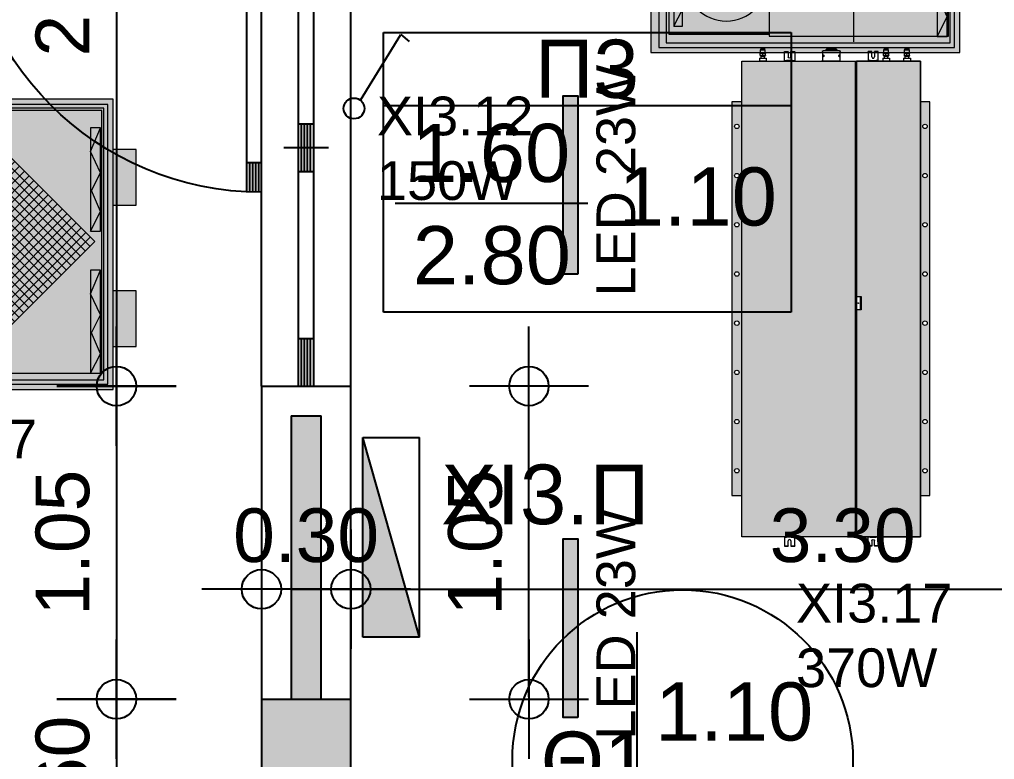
# Model space of a CAD drawing. Header units: metres. Extents: x -11 to 85, y -301 to 135.
# Drawn here: x 39.312 to 42.583, y -200.099 to -197.617 of the extents above; entities that cross this region are included whole.
import ezdxf

# ---------------------------------------------------------------- set-up
doc = ezdxf.new("R2010")
doc.units = ezdxf.units.M
doc.header["$LTSCALE"] = 0.036
doc.header["$PDMODE"] = 2
for name, color, linetype in [('arxitek isogeio', 252, 'Continuous'), ('DIMBLK', 252, 'Continuous'), ('electext', 20, 'Continuous'), ('hatch color', 252, 'Continuous'), ('HLEK-SYMBOL', 3, 'Continuous'), ('HLEK_FL001_SYMBOLS', 230, 'Continuous'), ('KYKLOFORHTES', 152, 'Continuous'), ('Parathira', 252, 'Continuous'), ('SYMBOLA', 160, 'Continuous')]:
    doc.layers.add(name, color=color, linetype=linetype)
for name, color, linetype, lineweight in [('axel', 170, 'Continuous', 0), ('fan enallaktis', 162, 'Continuous', 0), ('fan enallaktis hatch', 141, 'Continuous', 0)]:
    doc.layers.add(name, color=color, linetype=linetype, lineweight=lineweight)
doc.styles.add('COMU-N', font='arial.ttf')
doc.styles.get("Standard").update_dxf_attribs({"font": 'arial.ttf'})
doc.styles.add('W4MS2', font='W4MS2.shx')
doc.dimstyles.new('CADWDOT', dxfattribs={"dimscale": 0.1, "dimtxt": 1.8, "dimasz": 0.08, "dimexe": 2, "dimexo": 0, "dimgap": 0.09, "dimtad": 0, "dimrnd": 0.001, "dimzin": 0, "dimdsep": 46, "dimtxsty": 'Standard', "dimblk1": 'ARTDIM', "dimblk2": 'ARTDIM', "dimsah": 1, "dimcen": 0.09, "dimdle": 0.05, "dimse1": 1, "dimse2": 1, "dimadec": 0, "dimazin": 0, "dimtfac": 1, "dimtmove": 0, "dimatfit": 3, "dimldrblk": 'ARTDIM', "dimfxl": 2, "dimtvp": 0.9999, "dimtolj": 1, "dimtzin": 0, "dimarcsym": 0})

# ---------------------------------------------------------------- blocks, each defined once
blk = doc.blocks.new('A$C049E38FE')
at = {"layer": 'Parathira'}
for p, q in [((0, 0), (0, -0.05)), ((0.3, -0.05), (0.3, 0)), ((0, -0.05), (0.3, -0.05)), ((0.3, -0.05), (0.25, -0.05)), ((0, -1.05), (0.3, -1.05)), ((0, -1.1), (0, -1.05)), ((0.3, -2.7), (0.3, -1.05)), ((0.3, -1.05), (0.35, -1.05)), ((0.3, -1.05), (0.3, -1.1)), ((0.33, -1.06), (0.3, -1.06)), ((0.31, -1.05), (0.31, -1.15)), ((0.32, -1.05), (0.32, -1.15)), ((0.33, -1.05), (0.33, -1.15)), ((0.34, -1.05), (0.34, -1.15)), ((0.35, -1.05), (0.35, -2.0487)), ((0, -2.7), (0, -1.1)), ((0.3, -1.1), (0, -1.1)), ((0.3, -1.1), (0, -1.1)), ((0.3, -1.1), (0, -1.1)), ((0.125, -1.1), (0.125, -2.7)), ((0.175, -1.1), (0.125, -1.1)), ((0.135, -1.26), (0.135, -1.1)), ((0.145, -1.26), (0.145, -1.1)), ((0.155, -1.26), (0.155, -1.1)), ((0.165, -1.26), (0.165, -1.1)), ((0.175, -2.7), (0.175, -1.1)), ((0.35, -1.15), (0.3, -1.15)), ((0.175, -1.26), (0.125, -1.26)), ((0.175, -1.82), (0.125, -1.82)), ((0.135, -1.98), (0.135, -1.82)), ((0.145, -1.98), (0.145, -1.82)), ((0.155, -1.98), (0.155, -1.82)), ((0.165, -1.98), (0.165, -1.82)), ((0.225, -1.9), (0.075, -1.9)), ((0.35, -1.95), (0.3, -1.95)), ((0.31, -1.95), (0.31, -2.0499)), ((0.32, -1.95), (0.32, -2.0498)), ((0.33, -1.95), (0.33, -2.0495)), ((0.34, -1.95), (0.34, -2.0492)), ((0.175, -1.98), (0.125, -1.98)), ((0.175, -2.54), (0.125, -2.54)), ((0.135, -2.7), (0.135, -2.54)), ((0.145, -2.7), (0.145, -2.54)), ((0.155, -2.7), (0.155, -2.54)), ((0.165, -2.7), (0.165, -2.54))]:
    blk.add_line(p, q, dxfattribs=at)
blk.add_arc((0.3, -1.05), 1, 270, 90, dxfattribs=at)
blk = doc.blocks.new('ARTDIM')
at = {"layer": 'DIMBLK'}
for p, q in [((0, -24.9975), (0, 24.9975)), ((-24.9975, 0), (24.9975, 0))]:
    blk.add_line(p, q, dxfattribs=at)
blk.add_circle((0, 0), 8.25, dxfattribs=at)
blk = doc.blocks.new('*D1379')
at = {"layer": 'arxitek isogeio', "color": 0, "lineweight": -2}
blk.add_line((40.4157, -199.5281), (40.1317, -199.5281), dxfattribs=at)
at = {"layer": 'Defpoints', "color": 0, "transparency": 16777216}
for p in [(40.1237, -199.5281), (40.1237, -200.4968), (40.4237, -200.4968)]:
    blk.add_point(p, dxfattribs=at)
at = {"layer": 'arxitek isogeio', "color": 0, "lineweight": -2, "xscale": 0.008, "yscale": 0.008, "zscale": 0.008, "rotation": 180}
blk.add_blockref('ARTDIM', (40.1237, -199.5281), dxfattribs=at)
at = {"layer": 'arxitek isogeio', "color": 0, "lineweight": -2, "xscale": 0.008, "yscale": 0.008, "zscale": 0.008}
blk.add_blockref('ARTDIM', (40.4237, -199.5281), dxfattribs=at)
at = {"layer": 'arxitek isogeio', "color": 0, "insert": (40.2737, -199.3481), "char_height": 0.18, "attachment_point": 5}
blk.add_mtext('\\A1;0.30', dxfattribs=at)
blk = doc.blocks.new('*D1380')
at = {"layer": 'arxitek isogeio', "color": 0, "lineweight": -2}
blk.add_line((40.4317, -199.5281), (43.7157, -199.5281), dxfattribs=at)
at = {"layer": 'Defpoints', "color": 0, "transparency": 16777216}
for p in [(43.7237, -199.5281), (40.4237, -200.4968), (43.7237, -200.4968)]:
    blk.add_point(p, dxfattribs=at)
at = {"layer": 'arxitek isogeio', "color": 0, "lineweight": -2, "xscale": 0.008, "yscale": 0.008, "zscale": 0.008, "rotation": 180}
blk.add_blockref('ARTDIM', (40.4237, -199.5281), dxfattribs=at)
at = {"layer": 'arxitek isogeio', "color": 0, "lineweight": -2, "xscale": 0.008, "yscale": 0.008, "zscale": 0.008}
blk.add_blockref('ARTDIM', (43.7237, -199.5281), dxfattribs=at)
at = {"layer": 'arxitek isogeio', "color": 0, "insert": (42.0737, -199.3481), "char_height": 0.18, "attachment_point": 5}
blk.add_mtext('\\A1;3.30', dxfattribs=at)
blk = doc.blocks.new('*D1405')
at = {"layer": 'arxitek isogeio', "color": 0, "lineweight": -2}
blk.add_line((41.0213, -199.8888), (41.0213, -198.8548), dxfattribs=at)
at = {"layer": 'Defpoints', "color": 0, "transparency": 16777216}
for p in [(40.4237, -198.8468), (41.0213, -198.8468), (40.4237, -199.8968)]:
    blk.add_point(p, dxfattribs=at)
at = {"layer": 'arxitek isogeio', "color": 0, "lineweight": -2, "xscale": 0.008, "yscale": 0.008, "zscale": 0.008}
for p, rotation in [((41.0213, -198.8468), 90), ((41.0213, -199.8968), 270)]:
    blk.add_blockref('ARTDIM', p, dxfattribs=dict(at, rotation=rotation))
at = {"layer": 'arxitek isogeio', "color": 0, "insert": (40.8413, -199.3718), "char_height": 0.18, "attachment_point": 5, "rotation": 90}
blk.add_mtext('\\A1;1.05', dxfattribs=at)
blk = doc.blocks.new('*D1408')
at = {"layer": 'arxitek isogeio', "color": 0, "lineweight": -2}
blk.add_line((39.6374, -196.1548), (39.6374, -198.8388), dxfattribs=at)
at = {"layer": 'Defpoints', "color": 0, "transparency": 16777216}
for p in [(40.1237, -196.1468), (39.6374, -198.8468), (40.1237, -198.8468)]:
    blk.add_point(p, dxfattribs=at)
at = {"layer": 'arxitek isogeio', "color": 0, "lineweight": -2, "xscale": 0.008, "yscale": 0.008, "zscale": 0.008}
for p, rotation in [((39.6374, -196.1468), 90), ((39.6374, -198.8468), 270)]:
    blk.add_blockref('ARTDIM', p, dxfattribs=dict(at, rotation=rotation))
at = {"layer": 'arxitek isogeio', "color": 0, "insert": (39.4574, -197.4968), "char_height": 0.18, "attachment_point": 5, "rotation": 90}
blk.add_mtext('\\A1;2.70', dxfattribs=at)
blk = doc.blocks.new('*D1409')
at = {"layer": 'arxitek isogeio', "color": 0, "lineweight": -2}
blk.add_line((39.6374, -198.8548), (39.6374, -199.8888), dxfattribs=at)
at = {"layer": 'Defpoints', "color": 0, "transparency": 16777216}
for p in [(40.1237, -198.8468), (39.6374, -199.8968), (40.1237, -199.8968)]:
    blk.add_point(p, dxfattribs=at)
at = {"layer": 'arxitek isogeio', "color": 0, "lineweight": -2, "xscale": 0.008, "yscale": 0.008, "zscale": 0.008}
for p, rotation in [((39.6374, -198.8468), 90), ((39.6374, -199.8968), 270)]:
    blk.add_blockref('ARTDIM', p, dxfattribs=dict(at, rotation=rotation))
at = {"layer": 'arxitek isogeio', "color": 0, "insert": (39.4574, -199.3718), "char_height": 0.18, "attachment_point": 5, "rotation": 90}
blk.add_mtext('\\A1;1.05', dxfattribs=at)
blk = doc.blocks.new('*D1410')
at = {"layer": 'arxitek isogeio', "color": 0, "lineweight": -2}
blk.add_line((39.6374, -199.9048), (39.6374, -200.4888), dxfattribs=at)
at = {"layer": 'Defpoints', "color": 0, "transparency": 16777216}
for p in [(40.1237, -199.8968), (39.6374, -200.4968), (40.4237, -200.4968)]:
    blk.add_point(p, dxfattribs=at)
at = {"layer": 'arxitek isogeio', "color": 0, "lineweight": -2, "xscale": 0.008, "yscale": 0.008, "zscale": 0.008}
for p, rotation in [((39.6374, -199.8968), 90), ((39.6374, -200.4968), 270)]:
    blk.add_blockref('ARTDIM', p, dxfattribs=dict(at, rotation=rotation))
at = {"layer": 'arxitek isogeio', "color": 0, "insert": (39.4574, -200.1968), "char_height": 0.18, "attachment_point": 5, "rotation": 90}
blk.add_mtext('\\A1;0.60', dxfattribs=at)
blk = doc.blocks.new('gJ6_a28')
at = {"layer": 'HLEK-SYMBOL', "color": 0, "linetype": 'Continuous'}
for p, q in [((-0.67, 0), (-0.67, 0.19)), ((-0.67, 0.19), (0, 0.19)), ((-0.67, 0), (0, 0.19)), ((0, 0.19), (0, 0)), ((-0.67, 0), (0, 0))]:
    blk.add_line(p, q, dxfattribs=at)
at = {"layer": 'HLEK-SYMBOL', "color": 0}
blk.add_solid([(-0.67, 0.19), (0, 0.19), (-0.67, 0)], dxfattribs=at)
at = {"layer": 'HLEK-SYMBOL', "color": 0, "style": 'W4MS2', "flags": 8}
blk.add_attdef('NODE_NUMBER', (0.018, 0.0914), '', height=0.1, dxfattribs=at)
blk.add_attdef('NODE_NUMBER', (0.018, 0.0914), '', height=0.1, dxfattribs=at)
blk = doc.blocks.new('gY1_a36')
at = {"layer": 'SYMBOLA', "color": 0}
blk.add_solid([(0.15, 0.075), (0.15, -0.075), (0, 0)], dxfattribs=at)
blk = doc.blocks.new('gY1_a40')
at = {"layer": 'SYMBOLA'}
for points in [[(0.15, 0.075), (0.15, -0.075), (0, 0)], [(0.0099, 0), (0.3099, 0.075), (0.2849, 0)], [(0.3099, -0.075), (0.2849, 0), (0.0099, 0)]]:
    blk.add_solid(points, dxfattribs=at)
blk = doc.blocks.new('fan enallaktis')
at = {"layer": 'fan enallaktis hatch'}
for points in [[(-1.2878, 0.0641), (-0.0609, 0.0641), (-0.0609, 1.2155), (-1.2878, 1.2155), (-1.2878, 1.0449), (-1.2842, 1.0449), (-1.2842, 0.824), (-1.2878, 0.824)], [(-1.2878, 0.439), (-1.2842, 0.439), (-1.2842, 0.2181), (-1.2878, 0.2181), (-1.2878, 0.0641), (-0.0609, 0.0641), (-0.0609, 1.2155), (-1.2878, 1.2155)], [(-1.2878, 0.0641), (-0.0609, 0.0641), (-0.0609, 0.824), (-0.0627, 0.824), (-0.0627, 1.0449), (-0.0609, 1.0449), (-0.0609, 1.2155), (-1.2878, 1.2155)], [(-1.2878, 0.0641), (-0.0609, 0.0641), (-0.0609, 0.263), (-0.0627, 0.263), (-0.0627, 0.4839), (-0.0609, 0.4839), (-0.0609, 1.2155), (-1.2878, 1.2155)], [(-1.2878, 0.0641), (-0.0609, 0.0641), (-0.0609, 0.824), (-0.0627, 0.824), (-0.0627, 1.0449), (-0.0609, 1.0449), (-0.0609, 1.2155), (-1.2878, 1.2155)], [(-1.2878, 0.0641), (-0.0609, 0.0641), (-0.0609, 1.2155), (-1.2878, 1.2155), (-1.2878, 1.0449), (-1.2842, 1.0449), (-1.2842, 0.824), (-1.2878, 0.824)], [(-0.151, 0.8366), (-0.1107, 0.9204), (-0.1476, 0.9909), (-0.1107, 1.0748), (-0.1503, 1.1507), (-0.151, 1.1507)], [(-0.1107, 1.0748), (-0.1107, 1.1507), (-0.1503, 1.1507)], [(-1.1961, 0.8431), (-1.1619, 0.9144), (-1.1933, 0.9743), (-1.1619, 1.0456), (-1.1961, 1.1112)], [(-1.1619, 1.0456), (-1.1619, 1.1112), (-1.1961, 1.1112)], [(-0.8257, 0.9287, 1), (-1.1502, 0.9287, 1)], [(-1.1933, 0.9743), (-1.1619, 0.9144), (-1.1619, 1.0456)], [(-0.1107, 1.0748), (-0.1476, 0.9909), (-0.1107, 0.9204)], [(-1.2878, 1.0449), (-1.377, 1.0449), (-1.377, 0.824), (-1.2878, 0.824)], [(-0.0609, 0.824), (0.0301, 0.824), (0.0301, 1.0449), (-0.0609, 1.0449)], [(-1.1619, 0.9144), (-1.1961, 0.8431), (-1.1619, 0.7633)], [(-0.1107, 0.9204), (-0.151, 0.8366), (-0.1107, 0.7426)], [(-1.1961, 0.7633), (-1.1619, 0.7633), (-1.1961, 0.8431)], [(-0.151, 0.8366), (-0.151, 0.7426), (-0.1107, 0.7426)], [(-0.151, 0.2717), (-0.1107, 0.3556), (-0.1476, 0.426), (-0.1107, 0.5099), (-0.151, 0.5871)], [(-0.1107, 0.5871), (-0.151, 0.5871), (-0.1107, 0.5099)], [(-0.1107, 0.5099), (-0.1476, 0.426), (-0.1107, 0.3556)], [(-0.0609, 0.263), (0.0301, 0.263), (0.0301, 0.4839), (-0.0609, 0.4839)], [(-1.2878, 0.439), (-1.377, 0.439), (-1.377, 0.2181), (-1.2878, 0.2181)], [(-0.1107, 0.1778), (-0.1107, 0.3556), (-0.151, 0.2717)], [(-0.151, 0.1778), (-0.1107, 0.1778), (-0.151, 0.2717)]]:
    blk.add_hatch(color=256, dxfattribs=at).paths.add_polyline_path(points)
h = blk.add_hatch(color=256, dxfattribs=at)
h.paths.add_polyline_path([(-1.2878, 1.0449), (-1.2842, 1.0449), (-1.2842, 0.824), (-1.2878, 0.824), (-1.2878, 0.439), (-1.2842, 0.439), (-1.2842, 0.2181), (-1.2878, 0.2181), (-1.2878, 0.0641), (-0.0609, 0.0641), (-0.0609, 0.263), (-0.0627, 0.263), (-0.0627, 0.4839), (-0.0609, 0.4839), (-0.0609, 0.824), (-0.0627, 0.824), (-0.0627, 1.0449), (-0.0609, 1.0449), (-0.0609, 1.2155), (-1.2878, 1.2155)])
h.paths.add_polyline_path([(-1.2551, 0.0851), (-0.0819, 0.0851), (-0.0819, 1.1956), (-1.2551, 1.1956)], flags=16)
h.paths.add_polyline_path([(-1.2265, 1.178), (-0.0987, 1.178), (-0.0987, 0.0995), (-1.2265, 0.0995)], flags=0)
h.paths.add_polyline_path([(-1.2161, 1.1431), (-0.8172, 1.1431), (-0.8172, 1.1507), (-0.151, 1.1507), (-0.151, 1.1519), (-0.1058, 1.1519), (-0.1058, 0.1091), (-0.8172, 0.1091), (-0.8172, 0.7097), (-1.2161, 0.7097)], flags=0)
h.paths.add_polyline_path([(-1.1961, 1.1112), (-1.1619, 1.1112), (-1.1619, 0.7633), (-1.1961, 0.7633)], flags=0)
h.paths.add_polyline_path([(-0.8257, 0.9287, -1), (-1.1502, 0.9287, -1)], flags=0)
h.paths.add_polyline_path([(-1.0821, 1.0511), (-0.8379, 0.929), (-1.0821, 0.8069)], flags=0)
h.paths.add_polyline_path([(-1.2243, 0.5433), (-0.825, 0.5433), (-0.825, 0.1098), (-1.2243, 0.1098)], flags=0)
h.paths.add_polyline_path([(-1.2043, 0.5031), (-1.1701, 0.5031), (-1.1701, 0.1552), (-1.2043, 0.1552)], flags=0)
h.paths.add_polyline_path([(-0.8339, 0.3409, -1), (-1.1583, 0.3409, -1)], flags=0)
h.paths.add_polyline_path([(-0.4706, 0.966), (-0.1336, 0.629), (-0.4706, 0.292), (-0.8077, 0.629)], flags=0)
h.paths.add_polyline_path([(-0.7696, 0.6299), (-0.4704, 0.9291), (-0.1713, 0.6299), (-0.4704, 0.3308)], flags=0)
h.paths.add_polyline_path([(-0.7338, 0.6309), (-0.4704, 0.8942), (-0.2071, 0.6309), (-0.4704, 0.3676)], flags=0)
h.paths.add_polyline_path([(-0.6954, 0.6324), (-0.4704, 0.8574), (-0.2455, 0.6324), (-0.4704, 0.4075)], flags=0)
h.paths.add_polyline_path([(-0.657, 0.6309), (-0.4704, 0.8175), (-0.2838, 0.6309), (-0.4704, 0.4443)], flags=0)
h.paths.add_polyline_path([(-0.6204, 0.6307), (-0.4704, 0.7807), (-0.3205, 0.6307), (-0.4704, 0.4807)], flags=0)
h.paths.add_polyline_path([(-0.5838, 0.6309), (-0.4704, 0.7442), (-0.3571, 0.6309), (-0.4704, 0.5176)], flags=0)
h.paths.add_polyline_path([(-0.5454, 0.6324), (-0.4704, 0.7074), (-0.3955, 0.6324), (-0.4704, 0.5574)], flags=0)
h.paths.add_polyline_path([(-0.5071, 0.6309), (-0.4704, 0.6675), (-0.4338, 0.6309), (-0.4704, 0.5943)], flags=0)
h.paths.add_polyline_path([(-0.9019, 0.4626), (-0.9019, 0.2185), (-1.1461, 0.3405)], flags=0)
h.paths.add_polyline_path([(-0.151, 0.5871), (-0.1107, 0.5871), (-0.1107, 0.1778), (-0.151, 0.1778)], flags=0)
h = blk.add_hatch(color=256, dxfattribs=at)
h.paths.add_polyline_path([(-1.2161, 0.7097), (-1.2161, 1.1431), (-0.8172, 1.1431), (-0.8172, 1.1507), (-0.151, 1.1507), (-0.151, 1.1519), (-0.1107, 1.1519), (-0.1107, 1.1507), (-0.1058, 1.1507), (-0.1058, 0.1091), (-0.4829, 0.1091), (-0.4829, 0.0995), (-0.0987, 0.0995), (-0.0987, 1.178), (-1.2265, 1.178), (-1.2265, 0.0995), (-0.4829, 0.0995), (-0.4829, 0.1091), (-0.8172, 0.1091), (-0.8172, 0.7097)])
h.paths.add_polyline_path([(-0.825, 0.5433), (-0.825, 0.1098), (-1.2243, 0.1098), (-1.2243, 0.5433)], flags=16)
h.paths.add_polyline_path([(-1.1701, 0.5031), (-1.1701, 0.1552), (-1.2043, 0.1552), (-1.2043, 0.5031)], flags=0)
h.paths.add_polyline_path([(-0.8339, 0.3409, -1), (-1.1583, 0.3409, -1)], flags=0)
h.paths.add_polyline_path([(-0.9019, 0.4626), (-0.9019, 0.2185), (-1.1461, 0.3405)], flags=0)
h = blk.add_hatch(color=256, dxfattribs=at)
h.paths.add_polyline_path([(-0.8172, 0.1091), (-0.1058, 0.1091), (-0.1058, 1.1507), (-0.8168, 1.1507), (-0.8168, 0.7097), (-0.8172, 0.7097)])
h.paths.add_polyline_path([(-0.8257, 0.9287, 1), (-1.1502, 0.9287, 1)])
h.paths.add_polyline_path([(-0.8379, 0.929), (-1.0821, 0.8069), (-1.0821, 1.0511)], flags=16)
h.paths.add_polyline_path([(-1.1619, 1.1112), (-1.1619, 0.7633), (-1.1961, 0.7633), (-1.1961, 1.1112)])
h = blk.add_hatch(color=256, dxfattribs=at)
h.paths.add_polyline_path([(-0.8168, 1.1507), (-0.8168, 0.7097), (-0.8172, 0.7097), (-0.8172, 0.1091), (-0.1058, 0.1091), (-0.1058, 0.7426), (-0.151, 0.7426), (-0.151, 1.1507)])
h.paths.add_polyline_path([(-0.4706, 0.966), (-0.1336, 0.629), (-0.4706, 0.292), (-0.8077, 0.629)], flags=16)
h.paths.add_polyline_path([(-0.4704, 0.9291), (-0.1713, 0.6299), (-0.4704, 0.3308), (-0.7696, 0.6299)], flags=0)
h.paths.add_polyline_path([(-0.4704, 0.8942), (-0.2071, 0.6309), (-0.4704, 0.3676), (-0.7338, 0.6309)], flags=0)
h.paths.add_polyline_path([(-0.2455, 0.6324), (-0.4704, 0.4075), (-0.6954, 0.6324), (-0.4704, 0.8574)], flags=0)
h.paths.add_polyline_path([(-0.2838, 0.6309), (-0.4704, 0.4443), (-0.657, 0.6309), (-0.4704, 0.8175)], flags=0)
h.paths.add_polyline_path([(-0.3205, 0.6307), (-0.4704, 0.4807), (-0.6204, 0.6307), (-0.4704, 0.7807)], flags=0)
h.paths.add_polyline_path([(-0.3571, 0.6309), (-0.4704, 0.5176), (-0.5838, 0.6309), (-0.4704, 0.7442)], flags=0)
h.paths.add_polyline_path([(-0.3955, 0.6324), (-0.4704, 0.5574), (-0.5454, 0.6324), (-0.4704, 0.7074)], flags=0)
h.paths.add_polyline_path([(-0.4338, 0.6309), (-0.4704, 0.5943), (-0.5071, 0.6309), (-0.4704, 0.6675)], flags=0)
h.paths.add_polyline_path([(-0.151, 0.5871), (-0.1107, 0.5871), (-0.1107, 0.1778), (-0.151, 0.1778)], flags=16)
h = blk.add_hatch(color=256, dxfattribs=at)
h.paths.add_polyline_path([(-1.2243, 0.1098), (-0.825, 0.1098), (-0.825, 0.5433), (-1.2243, 0.5433)])
h.paths.add_polyline_path([(-0.8339, 0.3409, 1), (-1.1583, 0.3409, 1)], flags=16)
h.paths.add_polyline_path([(-1.1461, 0.3405), (-0.9019, 0.4626), (-0.9019, 0.2185)], flags=0)
at = {"layer": 'fan enallaktis'}
for p, q in [((-0.4829, 0.966), (-0.4829, 1.173)), ((-0.151, 1.1519), (-0.1107, 1.0748)), ((-1.1961, 1.1112), (-1.1619, 1.0456)), ((-1.1619, 1.0456), (-1.1933, 0.9743)), ((-0.1107, 1.0748), (-0.1476, 0.9909)), ((-1.1933, 0.9743), (-1.1619, 0.9144)), ((-0.1476, 0.9909), (-0.1107, 0.9204)), ((-0.7877, 0.6119), (-0.4516, 0.9479)), ((-0.7702, 0.5944), (-0.4342, 0.9305)), ((-0.5057, 0.9295), (-0.1697, 0.5934)), ((-0.4883, 0.947), (-0.1522, 0.6109)), ((-1.1619, 0.9144), (-1.1961, 0.8431)), ((-0.7518, 0.576), (-0.4157, 0.9121)), ((-0.7319, 0.5561), (-0.3958, 0.8921)), ((-0.5441, 0.8912), (-0.208, 0.5551)), ((-0.5241, 0.9111), (-0.1881, 0.575)), ((-0.1107, 0.9204), (-0.151, 0.8366)), ((-0.7135, 0.5376), (-0.3774, 0.8737)), ((-0.6953, 0.5194), (-0.3592, 0.8555)), ((-0.5807, 0.8545), (-0.2446, 0.5185)), ((-0.5625, 0.8727), (-0.2264, 0.5367)), ((-1.1961, 0.8431), (-1.1619, 0.7633)), ((-0.6768, 0.501), (-0.3408, 0.8371)), ((-0.6569, 0.4811), (-0.3208, 0.8171)), ((-0.6191, 0.8162), (-0.283, 0.4801)), ((-0.5991, 0.8361), (-0.2631, 0.5)), ((-0.151, 0.8366), (-0.1107, 0.7426)), ((-0.6557, 0.7795), (-0.3196, 0.4435)), ((-0.6385, 0.4627), (-0.3024, 0.7987)), ((-0.6375, 0.7978), (-0.3014, 0.4617)), ((-0.6203, 0.4444), (-0.2842, 0.7805)), ((-0.6941, 0.7412), (-0.358, 0.4051)), ((-0.6741, 0.7611), (-0.338, 0.4251)), ((-0.6019, 0.426), (-0.2658, 0.7621)), ((-0.5819, 0.4061), (-0.2458, 0.7422)), ((-0.7307, 0.7046), (-0.3946, 0.3685)), ((-0.7125, 0.7228), (-0.3764, 0.3867)), ((-0.5635, 0.3877), (-0.2274, 0.7237)), ((-0.5453, 0.3695), (-0.2092, 0.7055)), ((-0.7691, 0.6662), (-0.433, 0.3301)), ((-0.7491, 0.6861), (-0.413, 0.3501)), ((-0.5269, 0.351), (-0.1908, 0.6871)), ((-0.5069, 0.3311), (-0.1708, 0.6672)), ((-0.7875, 0.6478), (-0.4514, 0.3117)), ((-0.4885, 0.3127), (-0.1524, 0.6488)), ((-0.151, 0.5871), (-0.1107, 0.5099)), ((-0.1107, 0.5099), (-0.1476, 0.426)), ((-1.2043, 0.5031), (-1.1701, 0.4376)), ((-1.1701, 0.4376), (-1.2014, 0.3663)), ((-0.1476, 0.426), (-0.1107, 0.3556)), ((-1.2014, 0.3663), (-1.1701, 0.3064)), ((-0.1107, 0.3556), (-0.151, 0.2717)), ((-1.1701, 0.3064), (-1.2043, 0.2351)), ((-0.4829, 0.292), (-0.4829, 0.0996)), ((-0.151, 0.2717), (-0.1107, 0.1778)), ((-1.2043, 0.2351), (-1.1701, 0.1552))]:
    blk.add_line(p, q, dxfattribs=at)
for points in [[(-1.2878, 1.2155), (-0.0609, 1.2155), (-0.0609, 0.0641), (-1.2878, 0.0641)], [(-1.2551, 1.1956), (-0.0819, 1.1956), (-0.0819, 0.0851), (-1.2551, 0.0851)], [(-1.2265, 1.178), (-0.0987, 1.178), (-0.0987, 0.0995), (-1.2265, 0.0995)], [(-1.2161, 1.1431), (-0.8168, 1.1431), (-0.8168, 0.7097), (-1.2161, 0.7097)], [(-0.8172, 1.1507), (-0.1058, 1.1507), (-0.1058, 0.1091), (-0.8172, 0.1091)], [(-0.151, 1.1519), (-0.1107, 1.1519), (-0.1107, 0.7426), (-0.151, 0.7426)], [(-1.1961, 1.1112), (-1.1619, 1.1112), (-1.1619, 0.7633), (-1.1961, 0.7633)], [(-1.377, 1.0449), (-1.2842, 1.0449), (-1.2842, 0.824), (-1.377, 0.824)], [(-0.0627, 1.0449), (0.0301, 1.0449), (0.0301, 0.824), (-0.0627, 0.824)], [(-0.4706, 0.292), (-0.1336, 0.629), (-0.4706, 0.966), (-0.8077, 0.629)], [(-0.151, 0.5871), (-0.1107, 0.5871), (-0.1107, 0.1778), (-0.151, 0.1778)], [(-1.2243, 0.5433), (-0.825, 0.5433), (-0.825, 0.1098), (-1.2243, 0.1098)], [(-1.2043, 0.5031), (-1.1701, 0.5031), (-1.1701, 0.1552), (-1.2043, 0.1552)], [(-0.0627, 0.4839), (0.0301, 0.4839), (0.0301, 0.263), (-0.0627, 0.263)], [(-1.377, 0.439), (-1.2842, 0.439), (-1.2842, 0.2181), (-1.377, 0.2181)]]:
    blk.add_lwpolyline(points, close=True, dxfattribs=at)
for centre in [(-0.9879, 0.9287), (-0.9961, 0.3409)]:
    blk.add_circle(centre, 0.1622, dxfattribs=at)
at = {"layer": 'fan enallaktis', "xscale": 1.627830749999999, "yscale": 1.627830749999999, "zscale": 1.627830749999999, "rotation": 180}
blk.add_blockref('gY1_a36', (-0.8379, 0.9298), dxfattribs=at)
at = {"layer": 'fan enallaktis', "color": 240}
for p, xscale, yscale, zscale, rotation in [((-0.6305, 0.8287), 0.5471699999999997, 0.5471699999999997, 0.5471699999999997, 139.998246099921), ((-0.3247, 0.8385), 0.5471699999999998, 0.5471699999999998, 0.5471699999999998, 46.90418803826589), ((-0.7718, 0.3355), 0.5471699999999998, 0.5471699999999998, 0.5471699999999998, 41.27729920653211), ((-0.1746, 0.3136), 0.5471699999999999, 0.5471699999999999, 0.5471699999999999, 142.2600130889486)]:
    blk.add_blockref('gY1_a40', p, dxfattribs=dict(at, xscale=xscale, yscale=yscale, zscale=zscale, rotation=rotation))
at = {"layer": 'fan enallaktis', "xscale": 1.627830749999999, "yscale": 1.627830749999999, "zscale": 1.627830749999999}
blk.add_blockref('gY1_a36', (-1.1461, 0.3397), dxfattribs=at)
blk = doc.blocks.new('led 23W')
at = {"layer": 'hatch color'}
blk.add_hatch(color=181, dxfattribs=at).paths.add_polyline_path([(101.2388, -6.7734), (101.2388, -6.7234), (101.8376, -6.7234), (101.8376, -6.7734)])
at = {"layer": 'HLEK_FL001_SYMBOLS'}
blk.add_lwpolyline([(101.2388, -6.7734), (101.2388, -6.7234), (101.8376, -6.7234), (101.8376, -6.7734)], close=True, dxfattribs=at)
blk = doc.blocks.new('A$C5A126718')
at = {"layer": 'axel'}
for p, q in [((-0.0317, 0.0343), (-0.0317, 0.0321)), ((-0.0301, 0.0343), (-0.0317, 0.0343)), ((-0.0012, 0.0343), (-0.0301, 0.0343)), ((-0.0301, 0.0343), (-0.0301, 0.0321)), ((-0.0012, 0.0343), (0, 0.0343)), ((-0.0012, 0.0343), (-0.0012, 0.033)), ((-0.0012, 0.033), (-0.0012, 0.03)), ((0.0004, 0.0271), (0.0004, 0.0343)), ((0.0004, 0.0271), (0.0004, 0.0343)), ((-0.0317, 0.0321), (-0.0317, 0.0236)), ((-0.0317, 0.0321), (-0.0301, 0.0321)), ((-0.0317, 0.0236), (-0.0301, 0.0236)), ((-0.0317, 0.0236), (-0.0317, 0.0214)), ((-0.0301, 0.0214), (-0.0317, 0.0214)), ((-0.0301, 0.0129), (-0.0317, 0.0129)), ((-0.0317, 0.0129), (-0.0317, 0.0107)), ((-0.0317, 0.0107), (-0.0301, 0.0107)), ((-0.0317, 0.0107), (-0.0317, 0.0021)), ((-0.0317, 0.0021), (-0.0301, 0.0021)), ((-0.0317, 0.0021), (-0.0317, 0)), ((-0.0301, 0), (-0.0317, 0)), ((-0.0301, 0.0321), (-0.0301, 0.0236)), ((-0.0301, 0.0236), (-0.0301, 0.0214)), ((-0.0301, 0.0214), (-0.0131, 0.0214)), ((-0.0301, 0.0129), (-0.0301, 0.0107)), ((-0.0131, 0.0129), (-0.0301, 0.0129)), ((-0.0301, 0.0107), (-0.0301, 0.0021)), ((-0.0301, 0.0021), (-0.0301, 0)), ((-0.0301, 0), (-0.0012, 0)), ((-0.0012, 0.03), (-0.0012, 0.0271)), ((-0.0012, 0.0271), (0, 0.0271)), ((-0.0012, 0.027), (-0.0012, 0.0271)), ((-0.0012, 0.0073), (-0.0012, 0.027)), ((-0.0012, 0.0071), (-0.0012, 0.0073)), ((-0.0012, 0.0071), (0, 0.0071)), ((-0.0012, 0.0071), (-0.0012, 0.0043)), ((-0.0012, 0.0043), (-0.0012, 0.0013)), ((-0.0012, 0.0013), (-0.0012, 0)), ((-0.0012, 0), (0, 0)), ((0.0004, 0.0211), (0.0004, 0.0271)), ((0.0004, 0.0211), (0.0004, 0.0271)), ((0.0004, 0.0207), (0.0004, 0.0211)), ((0.0004, 0.0207), (0.0004, 0.0211)), ((0.0004, 0.0186), (0.0004, 0.0207)), ((0.0004, 0.0186), (0.0004, 0.0207)), ((0.0004, 0.0157), (0.0004, 0.0186)), ((0.0004, 0.0157), (0.0004, 0.0186)), ((0.0004, 0.0136), (0.0004, 0.0157)), ((0.0004, 0.0136), (0.0004, 0.0157)), ((0.0004, 0.0132), (0.0004, 0.0136)), ((0.0004, 0.0132), (0.0004, 0.0136)), ((0.0004, 0.0071), (0.0004, 0.0132)), ((0.0004, 0.0071), (0.0004, 0.0132)), ((0.0004, 0), (0.0004, 0.0071)), ((0.0004, 0), (0.0004, 0.0071))]:
    blk.add_line(p, q, dxfattribs=at)
blk.add_arc((-0.0131, 0.0171), 0.00429, 270, 90, dxfattribs=at)
blk = doc.blocks.new('A$C3A54651E')
at = {"layer": 'axel'}
for p, q in [((0.0091, 0.0228), (0, 0.0228)), ((0, 0.0228), (0, 0)), ((0.0091, 0), (0, 0)), ((0.0091, 0), (0.0091, 0.0228)), ((0.0091, 0.0171), (0.0162, 0.0171)), ((0.0091, 0.0057), (0.0162, 0.0057)), ((0.0162, 0.019), (0.0166, 0.0193)), ((0.0162, 0.0038), (0.0162, 0.019)), ((0.0162, 0.0038), (0.0166, 0.0035)), ((0.0166, 0.0035), (0.0166, 0.0193)), ((0.0166, 0.0193), (0.0184, 0.0193)), ((0.0166, 0.0035), (0.0184, 0.0035)), ((0.0184, 0.02), (0.0184, 0.0199)), ((0.0184, 0.02), (0.0184, 0.02)), ((0.0184, 0.0199), (0.0184, 0.0193)), ((0.0184, 0.0193), (0.0184, 0.0153)), ((0.0184, 0.0153), (0.0184, 0.0067)), ((0.0184, 0.0067), (0.0184, 0.0035)), ((0.0184, 0.0035), (0.0184, 0.0028)), ((0.0184, 0.0028), (0.0184, 0.0028)), ((0.0191, 0.0202), (0.0254, 0.0202)), ((0.0191, 0.0197), (0.0254, 0.0197)), ((0.0191, 0.0109), (0.0254, 0.0109)), ((0.0191, 0.0026), (0.0254, 0.0026)), ((0.0262, 0.0199), (0.0262, 0.02)), ((0.0262, 0.02), (0.0262, 0.02)), ((0.0262, 0.0182), (0.0262, 0.0199)), ((0.0262, 0.0153), (0.0262, 0.0182)), ((0.0262, 0.0182), (0.0284, 0.0182)), ((0.0262, 0.0067), (0.0262, 0.0153)), ((0.0262, 0.0046), (0.0262, 0.0067)), ((0.0262, 0.0028), (0.0262, 0.0046)), ((0.0262, 0.0046), (0.0284, 0.0046)), ((0.0262, 0.0028), (0.0262, 0.0028)), ((0.0284, 0.0193), (0.037, 0.0193)), ((0.0284, 0.0182), (0.0284, 0.0193)), ((0.0284, 0.0046), (0.0284, 0.0182)), ((0.0284, 0.0035), (0.0284, 0.0046)), ((0.0284, 0.0035), (0.037, 0.0035)), ((0.037, 0.0035), (0.037, 0.0193)), ((0.0373, 0.019), (0.037, 0.0193)), ((0.0373, 0.0037), (0.037, 0.0035)), ((0.0373, 0.0182), (0.0373, 0.019)), ((0.0373, 0.0046), (0.0373, 0.0182)), ((0.0373, 0.0182), (0.0403, 0.0182)), ((0.0373, 0.0037), (0.0373, 0.0046)), ((0.0373, 0.0046), (0.0403, 0.0046)), ((0.0403, 0.0046), (0.0403, 0.0182)), ((0.0423, 0.0162), (0.0403, 0.0182)), ((0.0423, 0.0066), (0.0403, 0.0046)), ((0.0423, 0.0066), (0.0423, 0.0162))]:
    blk.add_line(p, q, dxfattribs=at)
for points in [[(0.0191, 0.0202, 0.004311), (0.019, 0.0202, 0.005535), (0.0188, 0.0202, 0.007292), (0.0187, 0.0201, 0.009929), (0.0186, 0.0201), (0.0186, 0.0201, 0.019665), (0.0185, 0.02, 0.032685), (0.0184, 0.02, 0.060642), (0.0184, 0.02), (0.0184, 0.02)], [(0.0184, 0.0199, 0.159929), (0.0184, 0.0199, 0.090191), (0.0184, 0.0199, 0.0462), (0.0184, 0.0199, 0.02623), (0.0185, 0.0198), (0.0186, 0.0198, 0.013719), (0.0187, 0.0198, 0.009481), (0.0188, 0.0198, 0.006867), (0.0189, 0.0197, 0.005151), (0.0191, 0.0197)], [(0.0191, 0.0197, 0.015295), (0.0188, 0.0186, 0.017604), (0.0186, 0.0175), (0.0185, 0.0169, 0.02245), (0.0184, 0.0158), (0.0184, 0.0153)], [(0.0184, 0.0153, 0.023182), (0.0184, 0.0142, 0.022013), (0.0186, 0.0131), (0.0187, 0.0125, 0.017076), (0.0189, 0.0114), (0.0191, 0.0109)], [(0.0191, 0.0109, 0.016103), (0.0188, 0.0098, 0.018613), (0.0186, 0.0088), (0.0185, 0.0083, 0.023826), (0.0184, 0.0072), (0.0184, 0.0067)], [(0.0184, 0.0067, 0.024647), (0.0184, 0.0057, 0.023359), (0.0186, 0.0046), (0.0187, 0.0041, 0.018023), (0.0189, 0.0031), (0.0191, 0.0026)], [(0.0191, 0.0026, -0.004311), (0.019, 0.0026, -0.005535), (0.0188, 0.0026, -0.007292), (0.0187, 0.0027, -0.009929), (0.0186, 0.0027), (0.0186, 0.0027, -0.019665), (0.0185, 0.0027, -0.032685), (0.0184, 0.0028, -0.060642), (0.0184, 0.0028), (0.0184, 0.0028)], [(0.0262, 0.02, 0.102242), (0.0262, 0.02, 0.051435), (0.0261, 0.02, 0.028507), (0.0261, 0.0201, 0.01755), (0.026, 0.0201), (0.0259, 0.0201, 0.009159), (0.0258, 0.0201, 0.006785), (0.0257, 0.0202, 0.005184), (0.0255, 0.0202), (0.0254, 0.0202)], [(0.0254, 0.0197, 0.004812), (0.0256, 0.0197, 0.00636), (0.0258, 0.0198, 0.008685), (0.0259, 0.0198, 0.012384), (0.026, 0.0198), (0.0261, 0.0198, 0.023143), (0.0261, 0.0199, 0.039656), (0.0262, 0.0199, 0.07579), (0.0262, 0.0199, 0.144125), (0.0262, 0.0199)], [(0.0262, 0.0153, 0.023214), (0.0262, 0.0164, 0.02204), (0.026, 0.0175), (0.0259, 0.018, 0.017046), (0.0256, 0.0191), (0.0254, 0.0197)], [(0.0254, 0.0109, 0.01528), (0.0258, 0.012, 0.017585), (0.026, 0.013), (0.0261, 0.0136, 0.022468), (0.0262, 0.0147), (0.0262, 0.0153)], [(0.0262, 0.0067, 0.024685), (0.0262, 0.0078, 0.023392), (0.026, 0.0088), (0.0259, 0.0093, 0.017988), (0.0256, 0.0103), (0.0254, 0.0109)], [(0.0254, 0.0026, 0.016073), (0.0258, 0.0036, 0.018575), (0.026, 0.0046), (0.0261, 0.0052, 0.023861), (0.0262, 0.0062), (0.0262, 0.0067)], [(0.0262, 0.0028, -0.102242), (0.0262, 0.0028, -0.051435), (0.0261, 0.0028, -0.028507), (0.0261, 0.0027, -0.01755), (0.026, 0.0027), (0.0259, 0.0027, -0.009159), (0.0258, 0.0026, -0.006785), (0.0257, 0.0026, -0.005184), (0.0255, 0.0026), (0.0254, 0.0026)]]:
    blk.add_lwpolyline(points, format="xyb", dxfattribs=at)
blk = doc.blocks.new('A$C531E15D6')
at = {"layer": 'axel'}
for p, q in [((-0.0003, 0.0241), (-0.0003, -0.0359)), ((-0.0003, 0.0241), (0.0009, 0.0241)), ((-0.0003, 0.0134), (0, 0.0134)), ((-0.0003, 0.0113), (0, 0.0113)), ((-0.0003, 0.0066), (-0.0003, 0.0031)), ((-0.0003, 0.0066), (-0.0003, 0.0031)), ((0, 0.0059), (-0.0003, 0.0059)), ((-0.0003, 0.0031), (-0.0003, -0.0276)), ((0.0021, 0.0241), (0, 0.022)), ((0, 0.0059), (0, 0.022)), ((0, -0.0059), (0, 0.0059)), ((0, -0.0059), (0, 0.0059)), ((0.0012, 0.0241), (0.0009, 0.0241)), ((0.0012, 0.0241), (0.0009, 0.0241)), ((0.0012, 0.0241), (0.0021, 0.0241)), ((0.0021, 0.0241), (0.0321, 0.0241)), ((0.0021, 0.0241), (0.0321, 0.0241)), ((0.0321, 0.0241), (0.0343, 0.022)), ((0.0343, 0.022), (0.0343, 0.0134)), ((0.0343, 0.022), (0.0343, 0.0134)), ((0.0343, 0.0134), (0.0343, -0.0251)), ((0.0343, 0.0134), (0.0343, -0.0251)), ((0.038, 0.0127), (0.0343, 0.0128)), ((0.0347, 0.0056), (0.0343, 0.0056)), ((0.0347, 0.0056), (0.0347, -0.0059)), ((0.0357, 0.0099), (0.0357, 0.0045)), ((0.04, 0.0099), (0.0357, 0.0099)), ((0.0357, 0.0045), (0.0357, 0.0038)), ((0.0357, 0.0045), (0.0357, 0.0038)), ((0.0357, 0.0038), (0.0357, -0.0059)), ((0.0357, 0.0038), (0.0357, -0.0059)), ((0.038, 0.0127), (0.038, 0.0099)), ((0.04, 0.0099), (0.04, -0.0059)), ((0, -0.0176), (-0.0003, -0.0176)), ((-0.0003, -0.023), (0, -0.023)), ((-0.0003, -0.0251), (0, -0.0251)), ((-0.0003, -0.0276), (-0.0003, -0.0312)), ((-0.0003, -0.0276), (-0.0003, -0.0312)), ((0, -0.0176), (0, -0.0059)), ((0, -0.0176), (0, -0.0059)), ((0, -0.0337), (0, -0.0176)), ((0.0347, -0.0173), (0.0343, -0.0173)), ((0.038, -0.0244), (0.0343, -0.0245)), ((0.0343, -0.0251), (0.0343, -0.0337)), ((0.0343, -0.0251), (0.0343, -0.0337)), ((0.0347, -0.0059), (0.0347, -0.0173)), ((0.0357, -0.0059), (0.0357, -0.0155)), ((0.0357, -0.0059), (0.0357, -0.0155)), ((0.0357, -0.0155), (0.0357, -0.0162)), ((0.0357, -0.0155), (0.0357, -0.0162)), ((0.0357, -0.0162), (0.0357, -0.0216)), ((0.04, -0.0216), (0.0357, -0.0216)), ((0.038, -0.0244), (0.038, -0.0216)), ((0.04, -0.0059), (0.04, -0.0216)), ((-0.0003, -0.0359), (0.0021, -0.0359)), ((0.0021, -0.0359), (0, -0.0337)), ((0.0321, -0.0359), (0.0021, -0.0359)), ((0.0321, -0.0359), (0.0021, -0.0359)), ((0.0343, -0.0337), (0.0321, -0.0359))]:
    blk.add_line(p, q, dxfattribs=at)
for centre, radius in [((0.0171, 0.0199), 0.00214), ((0.0171, 0.0199), 0.00111), ((0.0171, -0.0316), 0.00214), ((0.0171, -0.0316), 0.00111)]:
    blk.add_circle(centre, radius, dxfattribs=at)
for centre, radius, start, end in [((0.0321, 0.022), 0.00214, 0, 90), ((0.0346, 0.0045), 0.00107, 0, 89.5416), ((0.0346, -0.0162), 0.00107, 270.4584, 0), ((0.0321, -0.0337), 0.00214, 270, 0)]:
    blk.add_arc(centre, radius, start, end, dxfattribs=at)
blk = doc.blocks.new('FCU 10 KANALATO')
at = {"layer": 'axel'}
h = blk.add_hatch(color=211, dxfattribs=at)
h.paths.add_polyline_path([(47988.1338, 13560.164), (47988.1338, 13560.197), (47986.8138, 13560.197), (47986.8138, 13560.164)])
h.paths.add_polyline_path([(47987.5563, 13560.1878, -1), (47987.5563, 13560.1731, -1)], flags=16)
h.paths.add_polyline_path([(47987.3913, 13560.1731, -1), (47987.3913, 13560.1878, -1)], flags=16)
h.paths.add_polyline_path([(47987.7213, 13560.1878, -1), (47987.7213, 13560.1731, -1)], flags=16)
h.paths.add_polyline_path([(47987.2263, 13560.1731, -1), (47987.2263, 13560.1878, -1)], flags=16)
h.paths.add_polyline_path([(47987.8863, 13560.1878, -1), (47987.8863, 13560.1731, -1)], flags=16)
h.paths.add_polyline_path([(47987.0613, 13560.1731, -1), (47987.0613, 13560.1878, -1)], flags=16)
h.paths.add_polyline_path([(47988.0513, 13560.1878, -1), (47988.0513, 13560.1731, -1)], flags=16)
h.paths.add_polyline_path([(47986.8963, 13560.1731, -1), (47986.8963, 13560.1878, -1)], flags=16)
for color, points in [(150, [(47986.6743, 13560.1633), (47986.6743, 13560.0206), (47986.6751, 13560.0206), (47986.6751, 13560.0135), (47986.6751, 13560.0074), (47986.6751, 13560.007), (47986.6751, 13560.002), (47986.6751, 13559.9935), (47986.6751, 13559.9863), (47986.6743, 13559.9863), (47986.6743, 13559.782), (47987.7792, 13559.782), (47988.2671, 13559.782), (47988.2671, 13559.782), (47988.2704, 13559.782), (47988.2704, 13560.1633)]), (151, [(47988.2705, 13559.5646), (47988.2705, 13559.5982), (47988.2705, 13559.5982), (47988.2705, 13559.621), (47988.2705, 13559.621), (47988.2705, 13559.6682), (47988.2705, 13559.6682), (47988.2705, 13559.691), (47988.2705, 13559.691), (47988.2705, 13559.7061), (47988.2705, 13559.7061), (47988.2705, 13559.7132), (47988.2705, 13559.7193), (47988.2705, 13559.7196), (47988.2705, 13559.7246), (47988.2705, 13559.7332), (47988.2705, 13559.7403), (47988.2705, 13559.7403), (47988.2705, 13559.7785), (47987.4805, 13559.7785), (47987.4805, 13559.7638), (47987.4362, 13559.7638), (47987.4362, 13559.7785), (47986.6743, 13559.7785), (47986.6743, 13559.7403), (47986.6751, 13559.7403), (47986.6751, 13559.7332), (47986.6751, 13559.7271), (47986.6751, 13559.7218), (47986.6751, 13559.7193), (47986.6751, 13559.7132), (47986.6751, 13559.7061), (47986.6743, 13559.7061), (47986.6743, 13559.5646)])]:
    blk.add_hatch(color=color, dxfattribs=at).paths.add_polyline_path(points)
h = blk.add_hatch(color=211, dxfattribs=at)
h.paths.add_polyline_path([(47988.1338, 13559.5327), (47988.1338, 13559.5657), (47986.8138, 13559.5657), (47986.8138, 13559.5327)])
h.paths.add_polyline_path([(47987.5563, 13559.5565, -1), (47987.5563, 13559.5418, -1)], flags=16)
h.paths.add_polyline_path([(47987.3913, 13559.5418, -1), (47987.3913, 13559.5565, -1)], flags=16)
h.paths.add_polyline_path([(47987.7213, 13559.5565, -1), (47987.7213, 13559.5418, -1)], flags=16)
h.paths.add_polyline_path([(47987.2263, 13559.5418, -1), (47987.2263, 13559.5565, -1)], flags=16)
h.paths.add_polyline_path([(47987.8863, 13559.5565, -1), (47987.8863, 13559.5418, -1)], flags=16)
h.paths.add_polyline_path([(47987.0613, 13559.5418, -1), (47987.0613, 13559.5565, -1)], flags=16)
h.paths.add_polyline_path([(47988.0513, 13559.5565, -1), (47988.0513, 13559.5418, -1)], flags=16)
h.paths.add_polyline_path([(47986.8963, 13559.5418, -1), (47986.8963, 13559.5565, -1)], flags=16)
for p, q in [((47986.6743, 13559.782), (47987.7792, 13559.782)), ((47986.6743, 13559.7804), (47987.7792, 13559.7804)), ((47986.6743, 13559.78), (47987.7816, 13559.78)), ((47987.7349, 13559.7785), (47986.6743, 13559.7785)), ((47987.4362, 13559.7785), (47987.4362, 13559.78)), ((47987.4362, 13559.7638), (47987.4362, 13559.7785)), ((47987.4362, 13559.766), (47987.4805, 13559.766)), ((47987.4805, 13559.7638), (47987.4362, 13559.7638)), ((47987.4805, 13559.7785), (47987.4805, 13559.78)), ((47987.4805, 13559.7785), (47987.4805, 13559.7638)), ((47988.2705, 13559.7785), (47987.7329, 13559.7785)), ((47987.7792, 13559.782), (47988.2671, 13559.782)), ((47987.7792, 13559.7804), (47988.2705, 13559.7804)), ((47987.7792, 13559.78), (47988.2705, 13559.78))]:
    blk.add_line(p, q, dxfattribs=at)
at = {"layer": 'axel', "linetype": 'Continuous'}
for points in [[(47986.8138, 13560.164), (47988.1338, 13560.164), (47988.1338, 13560.197), (47986.8138, 13560.197)], [(47986.8138, 13559.5327), (47988.1338, 13559.5327), (47988.1338, 13559.5657), (47986.8138, 13559.5657)]]:
    blk.add_lwpolyline(points, close=True, dxfattribs=at)
at = {"layer": 'axel'}
for points in [[(47986.6743, 13560.1633), (47988.2704, 13560.1633), (47988.2704, 13559.782), (47986.6743, 13559.782)], [(47986.6743, 13560.1633), (47988.2705, 13560.1633), (47988.2705, 13559.5646), (47986.6743, 13559.5646)], [(47986.6743, 13559.5646), (47988.2705, 13559.5646), (47988.2705, 13559.7785), (47986.6743, 13559.7785)]]:
    blk.add_lwpolyline(points, close=True, dxfattribs=at)
at = {"layer": 'axel', "linetype": 'Continuous'}
for centre in [(47986.8963, 13560.1805), (47987.0613, 13560.1805), (47987.2263, 13560.1805), (47987.3913, 13560.1805), (47987.5563, 13560.1805), (47987.7213, 13560.1805), (47987.8863, 13560.1805), (47988.0513, 13560.1805), (47986.8963, 13559.5492), (47987.0613, 13559.5492), (47987.2263, 13559.5492), (47987.3913, 13559.5492), (47987.5563, 13559.5492), (47987.7213, 13559.5492), (47987.8863, 13559.5492), (47988.0513, 13559.5492)]:
    blk.add_circle(centre, 0.00739, dxfattribs=at)
at = {"layer": 'axel'}
blk.add_circle((47987.4583, 13559.7731), 0.00111, dxfattribs=at)
at = {"xscale": -1, "rotation": 180}
for name, p in [('A$C3A54651E', (47988.2705, 13560.1043)), ('A$C531E15D6', (47988.2708, 13559.8575)), ('A$C5A126718', (47986.6746, 13559.7403)), ('A$C3A54651E', (47988.2705, 13559.691)), ('A$C3A54651E', (47988.2705, 13559.621))]:
    blk.add_blockref(name, p, dxfattribs=at)
blk.add_blockref('A$C5A126718', (47986.6746, 13559.9863))
at = {"xscale": -1}
blk.add_blockref('A$C5A126718', (47988.271, 13559.9863), dxfattribs=at)
at = {"rotation": 180}
blk.add_blockref('A$C5A126718', (47988.271, 13559.7403), dxfattribs=at)
blk = doc.blocks.new('gJ6_a1')
at = {"linetype": 'Continuous'}
for p, q in [((-0.2193, 0.2297), (-0.191, 0.2541)), ((-0.024, 0.0608), (-0.2193, 0.2297))]:
    blk.add_line(p, q, dxfattribs=at)
blk.add_circle((-0.0005, 0.0343), 0.0349, dxfattribs=at)

msp = doc.modelspace()

# ---------------------------------------------------------------- hatches: boundary and pattern name
at = {"layer": 'arxitek isogeio'}
for points in [[(40.3237, -198.9468), (40.2237, -198.9468), (40.2237, -199.8968), (40.3237, -199.8968)], [(40.1237, -201.3968), (40.4237, -201.3968), (40.4237, -199.8968), (40.1237, -199.8968)]]:
    msp.add_hatch(color=256, dxfattribs=at).paths.add_polyline_path(points)

# ---------------------------------------------------------------- linework, layer by layer
for p, q in [((40.5337, -198.5991), (40.5337, -197.6614)), ((40.5337, -197.6614), (41.9011, -197.6614)), ((41.9011, -197.6614), (41.9011, -198.5991)), ((41.9011, -197.9071), (40.5337, -197.9071)), ((40.5727, -198.2327), (41.2187, -198.2327)), ((41.9011, -198.5991), (40.5337, -198.5991)), ((40.1237, -198.8468), (40.1237, -199.8968)), ((40.1237, -198.8468), (40.4237, -198.8468)), ((40.4237, -199.8968), (40.4237, -198.8468)), ((40.2237, -198.9468), (40.3237, -198.9468)), ((40.2237, -198.9468), (40.2237, -199.8968)), ((40.3237, -199.8968), (40.3237, -198.9468)), ((41.3832, -199.6722), (41.3832, -200.5302)), ((40.1237, -199.8968), (40.4237, -199.8968)), ((40.1237, -199.8968), (40.1237, -201.3968)), ((40.4237, -201.3968), (40.4237, -199.8968))]:
    msp.add_line(p, q, dxfattribs=at)
msp.add_circle((41.537, -200.1012), 0.5712, dxfattribs=at)

# ---------------------------------------------------------------- block references
at = {"layer": 'arxitek isogeio', "xscale": -1}
msp.add_blockref('A$C049E38FE', (40.4237, -196.1468), dxfattribs=at)
at = {"layer": 'axel', "rotation": 89.99999999999999}
msp.add_blockref('FCU 10 KANALATO', (13601.8991, -48186.027), dxfattribs=at)
at = {"layer": 'fan enallaktis', "xscale": -0.8449999999938882, "yscale": 0.845000000030268, "zscale": 0.8450000000000001, "rotation": 180}
for p in [(42.518, -196.7005), (39.678, -197.8305)]:
    msp.add_blockref('fan enallaktis', p, dxfattribs=at)
at = {"layer": 'HLEK_FL001_SYMBOLS'}
for name, p, rotation in [('gJ6_a1', (40.4006, -197.9217), 279.4623222080261), ('gJ6_a28', (40.6538, -199.0192), 90)]:
    msp.add_blockref(name, p, dxfattribs=dict(at, rotation=rotation))
at = {"layer": 'KYKLOFORHTES', "rotation": 90}
for p in [(34.4121, -299.7106), (34.4121, -301.1968)]:
    msp.add_blockref('led 23W', p, dxfattribs=at)

# ---------------------------------------------------------------- texts
at = {"layer": 'arxitek isogeio', "style": 'COMU-N'}
for s, p in [('Π3', (41.0411, -197.8799)), ('1.60', (40.6294, -198.1622)), ('1.10', (41.3227, -198.3083)), ('2.80', (40.6318, -198.5052)), ('1.10', (41.4445, -200.0354)), ('Θ1', (41.0613, -200.2005))]:
    msp.add_text(s, height=0.195, dxfattribs=at).set_placement(p)
at = {"layer": 'electext'}
for p in [(41.3778, -198.5464), (41.3778, -200.0326)]:
    msp.add_text('LED 23W', height=0.13, rotation=90, dxfattribs=at).set_placement(p)
at = {"layer": 'electext', "style": 'COMU-N'}
msp.add_text('ΧΙ3.Π', height=0.2, dxfattribs=at).set_placement((40.7271, -199.3099))
at = {"layer": 'HLEK_FL001_SYMBOLS', "char_height": 0.13, "attachment_point": 1, "style": 'COMU-N'}
for s, width, insert in [('ΧΙ3.12\\P150W', 0.495006, (40.5113, -197.8758)), ('{\\C143;\\c14659450;^IΙΣΔ.7\\P30W}', 0.495006, (38.8855, -198.9592)), ('{\\C143;\\c14659450;ΧΙ3.17\\P370W}', 0.355566, (41.9171, -199.5097))]:
    msp.add_mtext_dynamic_manual_height_columns(s, width=width, gutter_width=0.65, heights=[0], dxfattribs=dict(at, insert=insert))

# ---------------------------------------------------------------- dimensions: what is measured, and where the dimension line sits
at = {"layer": 'arxitek isogeio'}
for base, p1, p2, picture, middle in [((39.6374, -198.8468), (40.1237, -196.1468), (40.1237, -198.8468), '*D1408', (39.4574, -197.4968)), ((39.6374, -199.8968), (40.1237, -198.8468), (40.1237, -199.8968), '*D1409', (39.4574, -199.3718)), ((41.0213, -198.8468), (40.4237, -199.8968), (40.4237, -198.8468), '*D1405', (40.8413, -199.3718))]:
    dim = msp.add_linear_dim(base=base, p1=p1, p2=p2, angle=90, dimstyle='CADWDOT', dxfattribs=at)
    dim.commit()
    dim.dimension.update_dxf_attribs({"geometry": picture, "text_midpoint": middle})
dim = msp.add_linear_dim(base=(40.1237, -199.5281), p1=(40.4237, -200.4968), p2=(40.1237, -200.4968), dimstyle='CADWDOT', dxfattribs=at)
dim.commit()
dim.dimension.update_dxf_attribs({"geometry": '*D1379', "text_midpoint": (40.2737, -199.5281), "dimtype": 160})
dim = msp.add_linear_dim(base=(43.7237, -199.5281), p1=(40.4237, -200.4968), p2=(43.7237, -200.4968), dimstyle='CADWDOT', dxfattribs=at)
dim.commit()
dim.dimension.update_dxf_attribs({"geometry": '*D1380', "text_midpoint": (42.0737, -199.3481)})
dim = msp.add_linear_dim(base=(39.6374, -200.4968), p1=(40.1237, -199.8968), p2=(40.4237, -200.4968), angle=90, dimstyle='CADWDOT', dxfattribs=at)
dim.commit()
dim.dimension.update_dxf_attribs({"geometry": '*D1410', "text_midpoint": (39.6374, -200.1968), "dimtype": 160})

doc.saveas('drawing.dxf')
